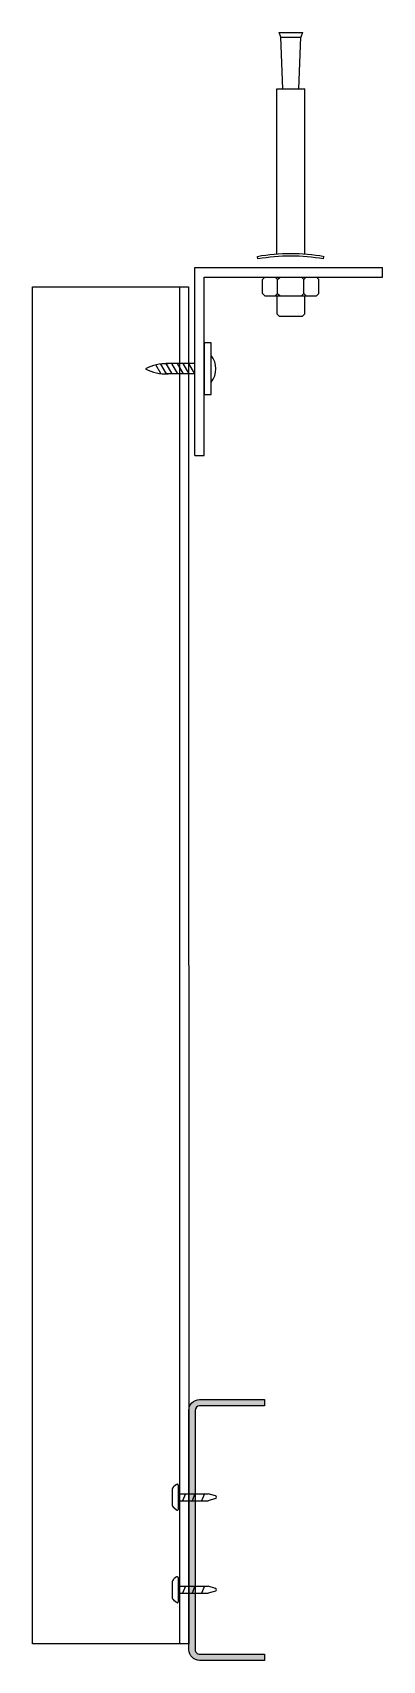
# Model space of a CAD drawing. Header units: millimetres. Extents: x -49 to 18, y 0 to 312.
import ezdxf

# ---------------------------------------------------------------- set-up
doc = ezdxf.new("R2010")
doc.units = ezdxf.units.MM
doc.layers.add('I-DT-02', color=185, linetype='Continuous')
doc.layers.add('I-DT-03', color=8, linetype='Continuous')

# ---------------------------------------------------------------- blocks, each defined once
blk = doc.blocks.new('A$C00D867E9')
at = {"layer": 'I-DT-02'}
h = blk.add_hatch(color=256, dxfattribs=at)
h.dxf.hatch_style = 1
edge = h.paths.add_edge_path()
edge.add_arc((-12.46297615232174, -47.94285714144826), 2.057162502391975, 180.0000000305176, 270.00000003051764, ccw=False)
edge.add_line((-14.52013865471372, -47.94285714254397), (-14.52013865471372, -2.056945629519078))
edge.add_arc((-12.50267660583436, -2.017457874496788), 2.017848458498608, 88.87265306734008, 181.1213062732146, ccw=False)
edge.add_line((-12.46297615122603, 0), (0, 0))
edge.add_line((0, 0), (0, -1.200000000000045))
edge.add_line((0, -1.200000000000045), (-12.46297615122603, -1.200000000000045))
edge.add_arc((-12.4329919695798, -2.069565240275065), 0.8700820410993135, 91.97487960819765, 180.8233590383071)
edge.add_line((-13.30298417352515, -2.08206817264545), (-13.30298417227277, -47.94285714254397))
edge.add_arc((-12.46298016167111, -47.94285313209889), 0.840004010611234, 180.0002735481905, 270.0002735481905)
edge.add_line((-12.46297615122603, -48.78285714270055), (0, -48.78285714270055))
edge.add_line((0, -48.78285714270055), (0, -50))
edge.add_line((0, -50), (-12.46297615122603, -50))
edge.add_line((-12.46297615122603, -50), (-12.46297615122603, -50.00001964384023))
blk.add_lwpolyline([(-12.46297615122603, -50.00001964384023, -0.414213562373095), (-14.52013865471372, -47.94285714254397), (-14.52013865471372, -2.056945629519078, -0.4257558467937454), (-12.46297615122603, 0), (0, 0), (0, -1.200000000000045), (-12.46297615122603, -1.200000000000045, 0.4083392218479995), (-13.30298417352515, -2.08206817264545), (-13.30298417227277, -47.94285714254397, 0.414213562373095), (-12.46297615122603, -48.78285714270055), (0, -48.78285714270055), (0, -50), (-12.46297615122603, -50)], format="xyb", close=True, dxfattribs=at)

msp = doc.modelspace()

# ---------------------------------------------------------------- linework, layer by layer
at = {"layer": 'I-DT-02'}
for p, q in [((-49.2533633513067, 263.3486166122453), (-21.01789307988338, 263.3547012902484)), ((-49.25336335130669, 3.185246982057606), (-49.2533633513067, 263.3486166122453)), ((-19.25336335130669, 3.185246982057606), (-49.25336335130669, 3.185246982057606))]:
    msp.add_line(p, q, dxfattribs=at)
for points in [[(-1.957046721345705, 312.1092032727058), (2.543607968621927, 312.1092032727058)], [(-1.63830347008161, 311.2167306945751), (-1.957046721345705, 312.1092032727058)], [(-1.230312112933916, 301.3102850773237), (-1.63830347008161, 311.2167306945751)], [(1.829623091750818, 301.3102850773237), (2.237614448898512, 311.2167306945751)], [(2.543607968621927, 312.1092032727058), (2.237614448898512, 311.2167306945751)], [(-2.403287273115438, 269.6020093371637), (-2.403287273115438, 301.3102850773237)], [(-2.403287273115438, 301.3102850773237), (3.002598251932341, 301.3102850773237)], [(3.002598251932341, 269.6020093371637), (3.002598251932341, 301.3102850773237)], [(-5.998711135453505, 268.6967871507738), (-6.075209513521713, 269.1430234398392)], [(6.598022110545116, 268.6967871507738), (6.674520492338615, 269.1430234398392)], [(-18.11095463878564, 267.0520876853614), (17.89428289958187, 267.0520876853614)], [(-18.11095463878564, 231.0471939619147), (-18.11095463878564, 267.0520876853614)], [(17.89428289958187, 265.241643312582), (17.89428289958187, 267.0520876853614)], [(-16.31324270761661, 265.241643312582), (17.89428289958187, 265.241643312582)], [(-16.31324270761661, 231.0471939619147), (-16.31324270761661, 265.241643312582)], [(-5.106230031914038, 264.7954070235166), (-4.647239752328915, 265.241643312582)], [(-5.106230031914038, 262.0924900726061), (-5.106230031914038, 264.7954070235166)], [(-4.647239752328915, 265.241643312582), (5.246550731145817, 265.241643312582)], [(5.69279128291555, 264.7954070235166), (5.246550731145817, 265.241643312582)], [(5.69279128291555, 262.0924900726061), (5.69279128291555, 264.7954070235166)], [(-5.106230031914038, 262.0924900726061), (-4.647239752328915, 261.6462537835407)], [(-4.647239752328915, 261.6462537835407), (5.246550731145817, 261.6462537835407)], [(-2.390537541574759, 261.6462537835407), (-2.390537541574759, 258.2038595536078), (-1.944296993530315, 257.7576232645424), (2.556357700162607, 257.7576232645424), (3.01534797974773, 258.2038595536078), (3.01534797974773, 261.6462537835407)], [(5.69279128291555, 262.0924900726061), (5.246550731145817, 261.6462537835407)], [(-14.96177132821731, 242.6875863023915), (-14.96177132821731, 252.5940319196432), (-16.31324270761661, 252.5940319196432), (-16.31324270761661, 242.6875863023915), (-14.96177132821731, 242.6875863023915)], [(-18.11095463878564, 248.6289037510908), (-23.66983692369513, 248.6289037510908)], [(-18.11095463878564, 246.6527144709439), (-23.66983692369513, 246.6527144709439)], [(-18.11095463878564, 231.0471939619147), (-16.31324270761661, 231.0471939619147)], [(-22.47904503994323, 32.63684206037283), (-22.47904503994323, 29.94667471772163)], [(-21.59931367166973, 33.75880758716607), (-22.13480233304836, 33.33807051461849)], [(-21.30606987976171, 33.61856189631681), (-21.30606987976171, 28.96495488177766)], [(-21.30606987976171, 31.97386243090455), (-15.58144110717512, 31.97386243090455)], [(-14.11522215881087, 31.55312535835697), (-15.58144110717512, 31.97386243090455)], [(-21.59931367166973, 28.82470919092862), (-22.13480233304836, 29.2454462634762)], [(-21.30606987976171, 30.62240395544927), (-15.58144110717512, 30.62240395544927)], [(-14.11522215881087, 31.03039141973773), (-15.58144110717512, 30.62240395544927)], [(-21.59931367166973, 16.0368521071407), (-22.13480233304836, 15.61611503459335)], [(-21.30606987976171, 15.88385680803253), (-21.30606987976171, 11.23024979349361)], [(-22.47904503994323, 14.90213697208878), (-22.47904503994323, 12.21196962943736)], [(-21.30606987976171, 14.23915734262027), (-15.58144110717512, 14.23915734262027)], [(-21.30606987976171, 12.88769886716523), (-15.58144110717512, 12.88769886716523)], [(-14.11522215881087, 13.81842027007292), (-15.58144110717512, 14.23915734262027)], [(-14.11522215881087, 13.29568633145345), (-15.58144110717512, 12.88769886716523)], [(-21.59931367166973, 11.09000410264457), (-22.13480233304836, 11.51074117519192)]]:
    msp.add_lwpolyline(points, dxfattribs=at)
msp.add_lwpolyline([(-19.25336335130669, 3.185246982057606), (-20.96182716914154, 3.185246982057606), (-21.01789307988338, 263.3547012902484), (-19.3094293413883, 263.3550694602002)], close=True, dxfattribs=at)
for centre, radius, start, end in [((0.2996554894084511, 233.5078683559038), 36.19648348792738, 79.85412596155462, 100.1513671472578), ((0.2996554894084511, 233.5078683559038), 35.75024293770637, 79.85412596155462, 100.1513671472578), ((-18.12370437032632, 247.6471839151468), 4.067163872014383, 320.7733154690004, 39.22668453099963), ((-23.46584124139599, 239.665929145006), 8.96306019443922, 88.67065420759181, 117.2131348249428), ((-23.46584124139599, 255.6156890770287), 8.96306019443922, 242.7868651750572, 271.3348389625035), ((-21.58656394012905, 32.63684206037283), 0.8924811004420278, 128.1170654401502, 180), ((-21.48456610270478, 33.61856189631681), 0.1784962200884055, 0.005493164054417186, 128.1170654401502), ((-14.20447026841975, 31.29813319317668), 0.2677443301326083, 282.4859618866798, 77.5140381133174), ((-21.58656394012905, 29.94667471772163), 0.8924811004420278, 180, 231.8829345598498), ((-21.48456610270478, 28.96495488177766), 0.1784962200884055, 231.8829345598498, 0), ((-21.48456610270478, 15.88385680803253), 0.1784962200884055, 0.005493164054417186, 128.1170654401502), ((-21.58656394012905, 14.90213697208878), 0.8924811004420278, 128.1170654401502, 180), ((-14.20447026841975, 13.56342810489264), 0.2677443301326083, 282.4859618866798, 77.5140381133174), ((-21.58656394012905, 12.21196962943736), 0.8924811004420278, 180, 231.8829345598498), ((-21.48456610270478, 11.23024979349361), 0.1784962200884055, 231.8829345598498, 0)]:
    msp.add_arc(centre, radius, start, end, dxfattribs=at)
at = {"layer": 'I-DT-03'}
msp.add_line((-1.63830347008161, 311.2167306945751), (2.237614448898512, 311.2167306945751), dxfattribs=at)
for points in [[(-2.224791053897661, 264.7954070235166), (-2.671031601942104, 265.241643312582)], [(-2.224791053897661, 264.7954070235166), (-1.765800770587248, 265.241643312582)], [(-2.224791053897661, 262.0924900726061), (-2.224791053897661, 264.7954070235166)], [(2.824102028989273, 264.7954070235166), (2.36511174940415, 265.241643312582)], [(2.824102028989273, 264.7954070235166), (3.270342580759007, 265.241643312582)], [(2.824102028989273, 262.0924900726061), (2.824102028989273, 264.7954070235166)], [(-2.224791053897661, 262.0924900726061), (-2.671031601942104, 261.6462537835407)], [(-2.224791053897661, 262.0924900726061), (-1.765800770587248, 261.6462537835407)], [(2.824102028989273, 262.0924900726061), (2.36511174940415, 261.6462537835407)], [(2.824102028989273, 262.0924900726061), (3.270342580759007, 261.6462537835407)], [(-24.66431586465887, 246.729212120498), (-25.60779588318519, 248.3739115859105)], [(-23.54233962318949, 246.6527144709439), (-24.63881640157751, 248.5524061015365)], [(-22.45861257261686, 246.6527144709439), (-23.60608827344231, 248.6289037510908)], [(-21.37488552204422, 246.6527144709439), (-22.52236122286968, 248.6289037510908)], [(-20.30390819928698, 246.6527144709439), (-21.43863417229704, 248.6289037510908)], [(-19.22018114871435, 246.6527144709439), (-20.3676568495398, 248.6289037510908)], [(-18.13645409814171, 246.6527144709439), (-19.28392979896716, 248.6289037510908)], [(-19.87810011856891, 31.97386243090455), (-20.45183797084428, 30.62240395544927)], [(-18.08038818739988, 31.97386243090455), (-18.64137630813457, 30.62240395544927)], [(-16.28267625995613, 31.97386243090455), (-16.84366437696553, 30.62240395544927)], [(-19.87810011856891, 14.23915734262027), (-20.45183797084428, 12.88769886716523)], [(-18.08038818739988, 14.23915734262027), (-18.64137630813457, 12.88769886716523)], [(-16.28267625995613, 14.23915734262027), (-16.84366437696553, 12.88769886716523)]]:
    msp.add_lwpolyline(points, dxfattribs=at)

# ---------------------------------------------------------------- block references
msp.add_blockref('A$C00D867E9', (-4.73322469659297, 50))

doc.saveas('drawing.dxf')
